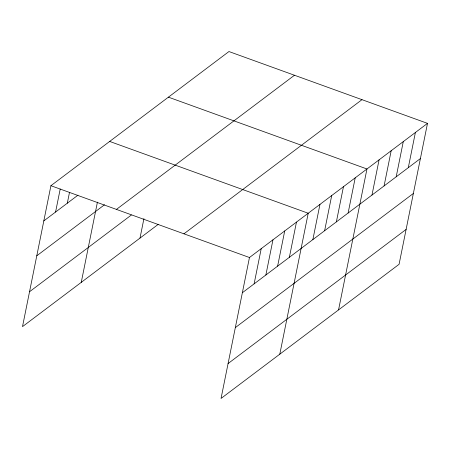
<?xml version="1.0" encoding="UTF-8"?>
<svg xmlns="http://www.w3.org/2000/svg" width="450" height="450" viewBox="0 0 450 450"><rect width="100%" height="100%" fill="white"/><g stroke="black" fill="none" stroke-linecap="round" stroke-linejoin="round"><path stroke-width="0.67" d="M427.5 123.367L249.463 257.518L221.046 398.452L399.082 264.296L427.5 123.367L228.954 51.547L50.917 185.704L22.5 326.632L158.164 224.409M55.569 212.051L60.21 189.034M67.32 203.197L69.502 192.364M81.253 282.364L97.431 202.129M140.006 238.089L143.927 218.632M254.115 283.866L261.214 248.664M265.866 275.012L272.964 239.811M277.616 266.158L284.715 230.957M289.367 257.304L296.466 222.103M279.799 354.178L308.216 213.249L109.671 141.435M312.868 239.597L319.961 204.396M324.619 230.743L331.712 195.542M336.369 221.889L343.463 186.688M348.12 213.03L355.213 177.834M338.552 309.909L366.964 168.981L168.424 97.161M371.976 195.058L379.074 159.857M384.081 185.934L391.179 150.733M396.191 176.811L403.284 141.609M408.296 167.687L415.395 132.491M43.819 220.905L77.951 195.182M36.782 255.791L104.49 204.778M116.438 209.402L294.474 75.251M29.537 291.741L131.372 215.004M183.943 233.82L361.98 99.669M242.364 292.719L420.401 158.569M235.328 327.611L413.37 193.455M228.077 363.561L406.119 229.404M50.917 185.704L249.463 257.518"/></g></svg>
